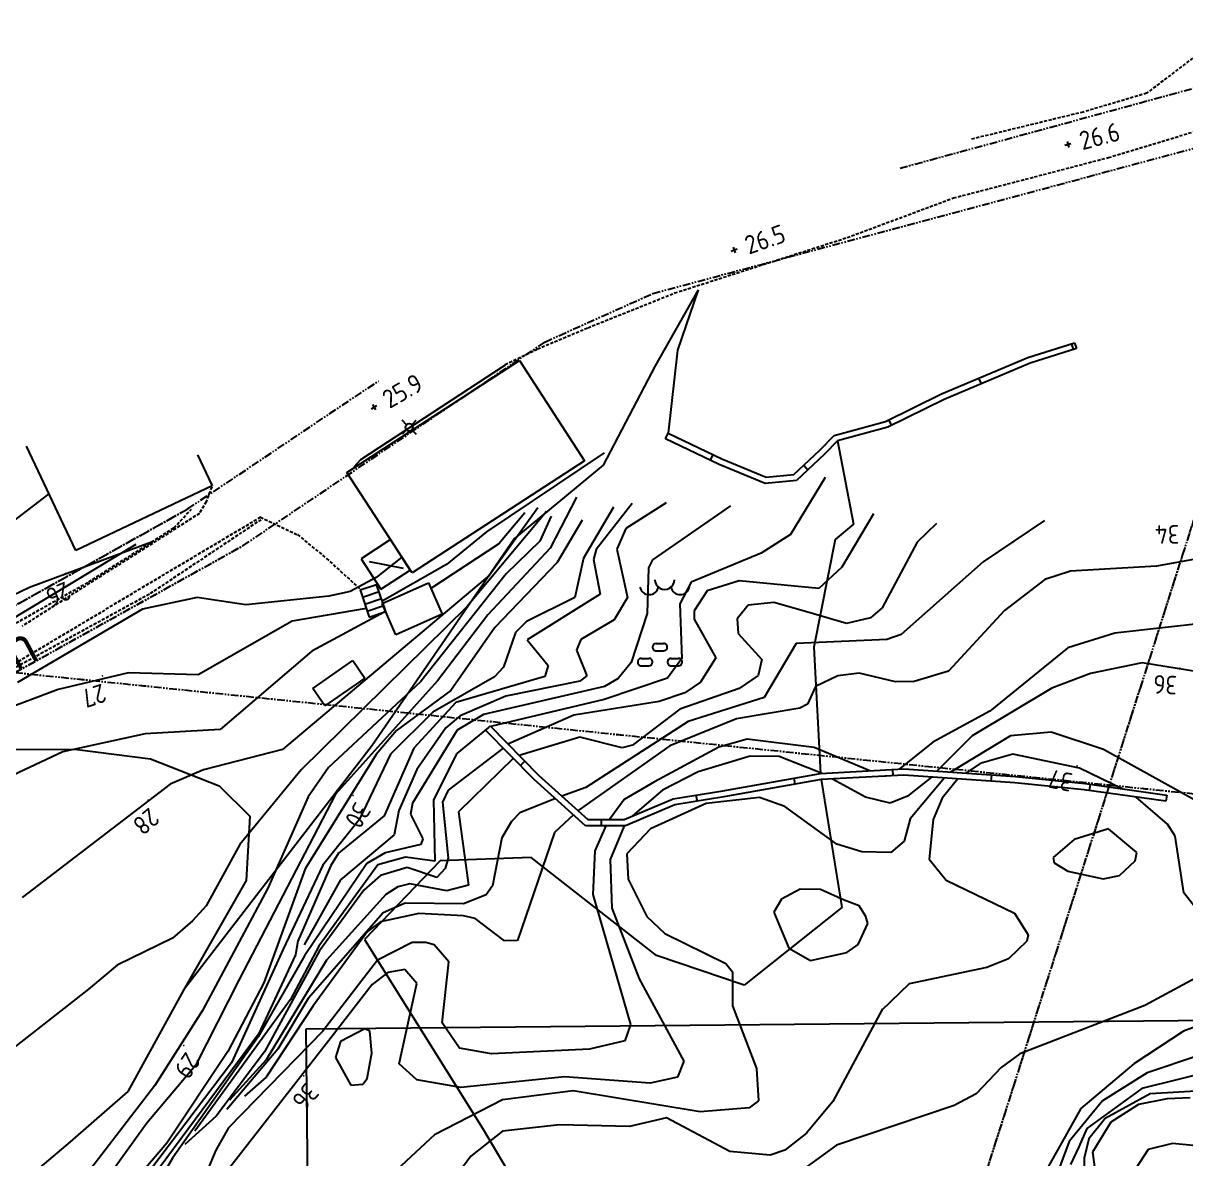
# Model space of a CAD drawing. Header units: metres. Extents: x 139929 to 142176, y 6401995 to 6404420.
# Drawn here: x 140176 to 140269.7, y 6402410.7 to 6402502.2 of the extents above; entities that cross this region are included whole.
import ezdxf
from ezdxf.enums import TextEntityAlignment as Align

# ---------------------------------------------------------------- set-up
doc = ezdxf.new("R2010")
doc.units = ezdxf.units.M
doc.header["$LTSCALE"] = 0.5
for name, pattern in [('DASHED', [0.75, 0.5, -0.25]), ('DASHED2', [0.375, 0.25, -0.125]), ('PHANTOM', [2.5, 1.25, -0.25, 0.25, -0.25, 0.25, -0.25])]:
    doc.linetypes.add(name, pattern=pattern)
doc.layers.get('0').update_dxf_attribs({"color": 1})
for name, color, linetype in [('M-BEF-BELYSNINGSSTOLPE', 4, 'Continuous'), ('M-BEF-BYGGNAD', 3, 'Continuous'), ('M-BEF-MARKLINJE', 4, 'Continuous'), ('M-BEF-MUR', 4, 'Continuous'), ('M-BEF-NIVÅ', 4, 'Continuous'), ('M-BEF-NIVÅKURVA-PRIMÄR-0.5M', 12, 'Continuous'), ('M-BEF-NIVÅKURVA-PRIMÄR-1.0M', 12, 'Continuous'), ('M-BEF-STAKET', 4, 'STAKET'), ('M-BEF-TRAPPA', 4, 'Continuous'), ('M-BEF-VÄGKANT', 1, 'DASHED'), ('M-BEF-VÄGKANTSTÖD', 1, 'Continuous'), ('M-GATUNAMN', 3, 'Continuous'), ('M-GR-FASTIGHETSGRÄNS', 3, 'PHANTOM'), ('M-GR-RÄTTIGHETSGRÄNS', 3, 'DASHED')]:
    doc.layers.add(name, color=color, linetype=linetype)
doc.styles.add('ISO', font='iso.shx', dxfattribs={"height": 2.5})
doc.linetypes.add('STAKET', pattern='A,7,[134,morastr.shx,S=0.8,R=0,X=0,Y=0],0.6,[134,morastr.shx,S=0.8,R=0,X=0,Y=0],1', length=8.6)
picture_1 = doc.add_image_def('image1.png', size_in_pixel=(962, 792))

# ---------------------------------------------------------------- blocks, each defined once
blk = doc.blocks.new('PRI_L_BELYS')
for points in [[(-0.212, 0.212, 0), (-0.566, 0.566, 0)], [(0.212, 0.212, 0), (0.566, 0.566, 0)], [(-0.212, -0.212, 0), (-0.566, -0.566, 0)], [(0.212, -0.212, 0), (0.566, -0.566, 0)]]:
    blk.add_polyline3d(points)
blk.add_circle((0, 0), 0.3)
blk = doc.blocks.new('PRI_M_BERG')
for centre, radius, start, end in [((-1.252, 0.43), 0.765, 192.29023, 347.70977), ((0, 0.867), 0.784, 179.99999, 0.00001), ((1.252, 0.43), 0.765, 192.29023, 347.70977)]:
    blk.add_arc(centre, radius, start, end)
blk = doc.blocks.new('PRI_M_LÖVSKOG')
for p, q in [((-0.295, 1.2), (0.295, 1.2)), ((-0.295, 0.6), (0.295, 0.6)), ((-1.495, 0), (-0.905, 0)), ((-1.495, -0.6), (-0.905, -0.6)), ((0.905, 0), (1.495, 0)), ((0.905, -0.6), (1.495, -0.6))]:
    blk.add_line(p, q)
for centre, start, end in [((-0.295, 0.9), 90.00001, 179.99999), ((0.295, 0.9), 0, 90.00001), ((-0.295, 0.9), 179.99999, 270.00003), ((0.295, 0.9), 270.00003, 0.00001), ((-1.495, -0.3), 90.00001, 179.99999), ((-1.495, -0.3), 179.99999, 270.00003), ((-0.905, -0.3), 0, 90.00001), ((-0.905, -0.3), 270.00003, 0.00001), ((0.905, -0.3), 90.00001, 179.99999), ((0.905, -0.3), 179.99999, 270.00003), ((1.495, -0.3), 0, 90.00001), ((1.495, -0.3), 270.00003, 0.00001)]:
    blk.add_arc(centre, 0.3, start, end)
blk = doc.blocks.new('PRI_NIVÅ_HÖJDPUNKT_ISM')
at = {"color": 7}
for p, q in [((-0.25, 0), (0.25, 0)), ((0, 0.25), (0, -0.25))]:
    blk.add_line(p, q, dxfattribs=at)
blk = doc.blocks.new('PRI_NIVÅ_HÖJDPKT')
at = {"color": 0, "linetype": 'Continuous', "lineweight": -3}
blk.add_circle((183, 184), 0.0005, dxfattribs=at)

msp = doc.modelspace()

# ---------------------------------------------------------------- linework, layer by layer
at = {"layer": 'M-BEF-BYGGNAD'}
for p, q in [((140202.064, 6402466.023), (140215.985, 6402475.046)), ((140215.985, 6402475.046), (140221.237, 6402466.943)), ((140180.2, 6402459.727), (140176.22, 6402468.125)), ((140190.008, 6402467.429), (140191.189, 6402464.937)), ((140221.237, 6402466.943), (140207.316, 6402457.921)), ((140221.237, 6402466.943), (140207.316, 6402457.921)), ((140207.316, 6402457.921), (140202.064, 6402466.023)), ((140207.316, 6402457.921), (140202.064, 6402466.023)), ((140191.189, 6402464.937), (140180.2, 6402459.727)), ((140191.189, 6402464.937), (140180.2, 6402459.727)), ((140180.2, 6402459.727), (140178.73, 6402462.828)), ((140205.583, 6402460.595), (140203.201, 6402459.051)), ((140207.173, 6402458.142), (140205.583, 6402460.595)), ((140203.201, 6402459.051), (140204.791, 6402456.598)), ((140203.849, 6402458.826), (140206.595, 6402458.285)), ((140204.791, 6402456.598), (140207.173, 6402458.142)), ((140204.905, 6402455.442), (140208.637, 6402457.102)), ((140204.905, 6402455.442), (140208.637, 6402457.102)), ((140208.637, 6402457.102), (140209.754, 6402454.591)), ((140208.637, 6402457.102), (140209.754, 6402454.591)), ((140206.022, 6402452.931), (140204.905, 6402455.442)), ((140206.022, 6402452.931), (140204.905, 6402455.442)), ((140209.754, 6402454.591), (140206.022, 6402452.931)), ((140209.754, 6402454.591), (140206.022, 6402452.931)), ((140199.315, 6402448.603), (140202.529, 6402450.836)), ((140202.529, 6402450.836), (140203.509, 6402449.426)), ((140203.509, 6402449.426), (140200.295, 6402447.194)), ((140200.295, 6402447.194), (140199.315, 6402448.603))]:
    msp.add_line(p, q, dxfattribs=at)
at = {"layer": 'M-BEF-MARKLINJE', "lineweight": -3}
for p, q in [((140230.382, 6402480.734), (140226.921, 6402474.619)), ((140230.382, 6402480.734), (140228.724, 6402475.87)), ((140228.724, 6402475.87), (140227.979, 6402469.18)), ((140226.921, 6402474.619), (140222.72, 6402466.597)), ((140241.632, 6402468.559), (140242.928, 6402461.841)), ((140222.72, 6402466.597), (140215.576, 6402460.694)), ((140242.928, 6402461.841), (140241.441, 6402460.612)), ((140215.576, 6402460.694), (140209.114, 6402451.245)), ((140241.441, 6402460.612), (140239.714, 6402451.919)), ((140239.714, 6402451.919), (140240.256, 6402441.739)), ((140209.114, 6402451.245), (140204.102, 6402443.992)), ((140174.782, 6402443.698), (140180.297, 6402443.66)), ((140180.297, 6402443.66), (140186.209, 6402442.906)), ((140204.102, 6402443.992), (140188.893, 6402424.253)), ((140186.209, 6402442.906), (140191.771, 6402440.748)), ((140191.771, 6402440.748), (140194.222, 6402438.29)), ((140240.313, 6402441.242), (140241.972, 6402430.942)), ((140194.222, 6402438.29), (140193.95, 6402433.113)), ((140216.927, 6402434.962), (140209.587, 6402434.681)), ((140227.035, 6402427.066), (140216.927, 6402434.962)), ((140209.587, 6402434.681), (140203.485, 6402428.347)), ((140193.95, 6402433.113), (140188.893, 6402424.253)), ((140241.972, 6402430.942), (140234.109, 6402424.665)), ((140203.485, 6402428.347), (140213, 6402413.142)), ((140234.109, 6402424.665), (140227.035, 6402427.066)), ((140188.893, 6402424.253), (140184.384, 6402416.095)), ((140184.384, 6402416.095), (140179.741, 6402412.029)), ((140213, 6402413.142), (140218.445, 6402403.963)), ((140179.741, 6402412.029), (140175.547, 6402408.484))]:
    msp.add_line(p, q, dxfattribs=at)
at = {"layer": 'M-BEF-MARKLINJE'}
for p, q in [((140222.72, 6402466.597, 28.943), (140215.576, 6402460.694, 27.925)), ((140242.928, 6402461.841, 33.503), (140241.441, 6402460.612, 33.943)), ((140215.576, 6402460.694, 27.925), (140209.114, 6402451.245, 28.388)), ((140241.441, 6402460.612, 33.943), (140239.714, 6402451.919, 34.498)), ((140239.714, 6402451.919, 34.498), (140240.256, 6402441.739, 37.158)), ((140209.114, 6402451.245, 28.388), (140204.102, 6402443.992, 29.075)), ((140174.782, 6402443.698, 27.404), (140180.297, 6402443.66, 27.599)), ((140180.297, 6402443.66, 27.599), (140186.209, 6402442.906, 27.748)), ((140204.102, 6402443.992, 29.075), (140188.893, 6402424.253, 28.417)), ((140186.209, 6402442.906, 27.748), (140191.771, 6402440.748, 28.074)), ((140191.771, 6402440.748, 28.074), (140194.222, 6402438.29, 28.131)), ((140240.313, 6402441.242, 37.158), (140241.972, 6402430.942, 37.319)), ((140194.222, 6402438.29, 28.131), (140193.95, 6402433.113, 28.268)), ((140216.927, 6402434.962, 34.698), (140209.587, 6402434.681, 34.184)), ((140227.035, 6402427.066, 36.97), (140216.927, 6402434.962, 34.698)), ((140209.587, 6402434.681, 34.184), (140203.485, 6402428.347, 35.368)), ((140193.95, 6402433.113, 28.268), (140188.893, 6402424.253, 28.417)), ((140241.972, 6402430.942, 37.319), (140234.109, 6402424.665, 37.507)), ((140203.485, 6402428.347, 35.368), (140213, 6402413.142, 36.947)), ((140234.109, 6402424.665, 37.507), (140227.035, 6402427.066, 36.97)), ((140188.893, 6402424.253, 28.417), (140184.384, 6402416.095, 28.531)), ((140184.384, 6402416.095, 28.531), (140179.741, 6402412.029, 28.612)), ((140213, 6402413.142, 36.947), (140218.445, 6402403.963, 38.388)), ((140179.741, 6402412.029, 28.612), (140175.547, 6402408.484, 28.846))]:
    msp.add_line(p, q, dxfattribs=at)
at = {"layer": 'M-BEF-MUR', "lineweight": -3}
for p, q in [((140256.986, 6402475.289), (140260.756, 6402476.473)), ((140260.906, 6402475.997), (140257.158, 6402474.819)), ((140260.502, 6402476.394), (140260.652, 6402475.917)), ((140260.756, 6402476.473), (140260.906, 6402475.997)), ((140250.027, 6402472.348), (140256.986, 6402475.289)), ((140257.158, 6402474.819), (140250.235, 6402471.893)), ((140253.012, 6402473.61), (140253.206, 6402473.149)), ((140245.509, 6402470.132), (140250.027, 6402472.348)), ((140250.235, 6402471.893), (140245.686, 6402469.662)), ((140241.367, 6402469.005), (140245.509, 6402470.132)), ((140245.686, 6402469.662), (140241.632, 6402468.559)), ((140245.754, 6402470.251), (140245.974, 6402469.803)), ((140227.763, 6402468.729), (140227.979, 6402469.18)), ((140232.086, 6402466.653), (140227.763, 6402468.729)), ((140227.979, 6402469.18), (140232.289, 6402467.11)), ((140240.216, 6402467.806), (140241.367, 6402469.005)), ((140241.632, 6402468.559), (140240.566, 6402467.449)), ((140238.096, 6402465.852), (140240.216, 6402467.806)), ((140231.585, 6402467.448), (140231.368, 6402466.997)), ((140235.8, 6402465.126), (140232.086, 6402466.653)), ((140232.289, 6402467.11), (140235.875, 6402465.635)), ((140240.566, 6402467.449), (140238.312, 6402465.371)), ((140238.912, 6402466.605), (140239.251, 6402466.236)), ((140235.875, 6402465.635), (140238.096, 6402465.852)), ((140238.312, 6402465.371), (140235.8, 6402465.126)), ((140213.251, 6402445.224), (140213.607, 6402445.574)), ((140217.162, 6402441.252), (140213.251, 6402445.224)), ((140213.607, 6402445.574), (140217.508, 6402441.613)), ((140216.414, 6402442.724), (140216.058, 6402442.373)), ((140217.508, 6402441.613), (140221.504, 6402438.028)), ((140232.389, 6402440.349), (140240.256, 6402441.739)), ((140238.101, 6402441.358), (140238.188, 6402440.866)), ((140240.256, 6402441.739), (140246.974, 6402442.1)), ((140246.971, 6402441.599), (140240.313, 6402441.242)), ((140246.058, 6402442.051), (140246.085, 6402441.551)), ((140255.939, 6402440.987), (140246.971, 6402441.599)), ((140246.974, 6402442.1), (140255.981, 6402441.485)), ((140254.041, 6402441.617), (140254.007, 6402441.119)), ((140255.981, 6402441.485), (140261.597, 6402440.928)), ((140221.313, 6402437.528), (140217.162, 6402441.252)), ((140228.364, 6402439.682), (140232.389, 6402440.349)), ((140240.313, 6402441.242), (140232.473, 6402439.856)), ((140261.537, 6402440.431), (140255.939, 6402440.987)), ((140268.119, 6402439.503), (140261.537, 6402440.431)), ((140261.597, 6402440.928), (140268.189, 6402439.998)), ((140262.005, 6402440.871), (140261.935, 6402440.375)), ((140224.421, 6402438.029), (140228.364, 6402439.682)), ((140232.473, 6402439.856), (140228.503, 6402439.199)), ((140230.218, 6402439.989), (140230.3, 6402439.497)), ((140268.189, 6402439.998), (140268.119, 6402439.503)), ((140228.503, 6402439.199), (140224.521, 6402437.529)), ((140224.521, 6402437.529), (140221.313, 6402437.528)), ((140221.504, 6402438.028), (140224.421, 6402438.029)), ((140222.576, 6402438.028), (140222.576, 6402437.528))]:
    msp.add_line(p, q, dxfattribs=at)
at = {"layer": 'M-BEF-MUR'}
for p, q in [((140213.251, 6402445.224), (140213.607, 6402445.574)), ((140217.162, 6402441.252), (140213.251, 6402445.224)), ((140213.607, 6402445.574), (140217.508, 6402441.613)), ((140216.414, 6402442.724), (140216.058, 6402442.373)), ((140217.508, 6402441.613), (140221.504, 6402438.028)), ((140232.389, 6402440.349), (140240.256, 6402441.739)), ((140238.101, 6402441.358), (140238.188, 6402440.866)), ((140240.256, 6402441.739), (140246.974, 6402442.1)), ((140246.971, 6402441.599), (140240.313, 6402441.242)), ((140246.058, 6402442.051), (140246.085, 6402441.551)), ((140255.939, 6402440.987), (140246.971, 6402441.599)), ((140246.974, 6402442.1), (140255.981, 6402441.485)), ((140254.041, 6402441.617), (140254.007, 6402441.119)), ((140255.981, 6402441.485), (140261.597, 6402440.928)), ((140221.313, 6402437.528), (140217.162, 6402441.252)), ((140228.364, 6402439.682), (140232.389, 6402440.349)), ((140240.313, 6402441.242), (140232.473, 6402439.856)), ((140261.537, 6402440.431), (140255.939, 6402440.987)), ((140268.119, 6402439.503), (140261.537, 6402440.431)), ((140261.597, 6402440.928), (140268.189, 6402439.998)), ((140262.005, 6402440.871), (140261.935, 6402440.375)), ((140224.421, 6402438.029), (140228.364, 6402439.682)), ((140232.473, 6402439.856), (140228.503, 6402439.199)), ((140230.218, 6402439.989), (140230.3, 6402439.497)), ((140268.189, 6402439.998), (140268.119, 6402439.503)), ((140228.503, 6402439.199), (140224.521, 6402437.529)), ((140224.521, 6402437.529), (140221.313, 6402437.528)), ((140221.504, 6402438.028), (140224.421, 6402438.029)), ((140222.576, 6402438.028), (140222.576, 6402437.528))]:
    msp.add_line(p, q, dxfattribs=at)
at = {"layer": 'M-BEF-NIVÅKURVA-PRIMÄR-0.5M', "linetype": 'Continuous', "lineweight": -3}
for p, q in [((140240.648, 6402465.596, 32.5), (140237.83, 6402461, 32.5)), ((140178.035, 6402464.295, 25.5), (140171.212, 6402459.107, 25.5)), ((140220.578, 6402464.025, 29.5), (140218.45, 6402459.905, 29.5)), ((140218.171, 6402462.877, 28.5), (140211.729, 6402455.172, 28.5)), ((140223.561, 6402463.207, 30.5), (140221.141, 6402459.099, 30.5)), ((140227.812, 6402463.571, 31.5), (140224.57, 6402461.488, 31.5)), ((140216.409, 6402462.768, 27.5), (140214.303, 6402460.267, 27.5)), ((140249.623, 6402461.903, 33.5), (140248.059, 6402460.381, 33.5)), ((140224.57, 6402461.488, 31.5), (140223.845, 6402459.822, 31.5)), ((140237.83, 6402461, 32.5), (140235.466, 6402459.515, 32.5)), ((140214.303, 6402460.267, 27.5), (140208.838, 6402456.65, 27.5)), ((140248.059, 6402460.381, 33.5), (140245.226, 6402455.103, 33.5)), ((140206.5, 6402459.179, 26.5), (140204.419, 6402457.537, 26.5)), ((140218.45, 6402459.905, 29.5), (140213.422, 6402454.542, 29.5)), ((140221.141, 6402459.099, 30.5), (140220.454, 6402455.939, 30.5)), ((140223.845, 6402459.822, 31.5), (140224.7, 6402455.916, 31.5)), ((140235.466, 6402459.515, 32.5), (140229.82, 6402457.166, 32.5)), ((140270.94, 6402459.113, 34.5), (140267.356, 6402458.446, 34.5)), ((140267.356, 6402458.446, 34.5), (140260.414, 6402458.057, 34.5)), ((140204.419, 6402457.537, 26.5), (140202.314, 6402456.424, 26.5)), ((140258.346, 6402457.377, 34.5), (140255.096, 6402454.885, 34.5)), ((140260.414, 6402458.057, 34.5), (140258.346, 6402457.377, 34.5)), ((140202.314, 6402456.424, 26.5), (140200.601, 6402456.031, 26.5)), ((140229.82, 6402457.166, 32.5), (140228.916, 6402455.426, 32.5)), ((140189.977, 6402455.929, 26.5), (140185.568, 6402454.995, 26.5)), ((140193.922, 6402455.346, 26.5), (140189.977, 6402455.929, 26.5)), ((140200.601, 6402456.031, 26.5), (140193.922, 6402455.346, 26.5)), ((140220.454, 6402455.939, 30.5), (140216.553, 6402453.991, 30.5)), ((140224.7, 6402455.916, 31.5), (140223.629, 6402454.139, 31.5)), ((140228.916, 6402455.426, 32.5), (140229.088, 6402451.008, 32.5)), ((140236.485, 6402455.534, 33.5), (140234.436, 6402455.302, 33.5)), ((140239.244, 6402454.737, 33.5), (140236.485, 6402455.534, 33.5)), ((140185.568, 6402454.995, 26.5), (140175.5, 6402449.078, 26.5)), ((140211.729, 6402455.172, 28.5), (140198.387, 6402442.035, 28.5)), ((140205.117, 6402454.763, 27.5), (140199.234, 6402451.602, 27.5)), ((140213.422, 6402454.542, 29.5), (140209.368, 6402449.212, 29.5)), ((140234.436, 6402455.302, 33.5), (140233.546, 6402454.202, 33.5)), ((140242.364, 6402453.838, 33.5), (140239.244, 6402454.737, 33.5)), ((140245.226, 6402455.103, 33.5), (140244.283, 6402454.278, 33.5)), ((140255.096, 6402454.885, 34.5), (140250.586, 6402450.001, 34.5)), ((140216.553, 6402453.991, 30.5), (140215.673, 6402453.109, 30.5)), ((140223.629, 6402454.139, 31.5), (140220.921, 6402452.555, 31.5)), ((140233.546, 6402454.202, 33.5), (140233.619, 6402453.017, 33.5)), ((140244.283, 6402454.278, 33.5), (140242.364, 6402453.838, 33.5)), ((140272.431, 6402454.005, 35.5), (140263.994, 6402453.058, 35.5)), ((140215.673, 6402453.109, 30.5), (140214.701, 6402450.311, 30.5)), ((140220.921, 6402452.555, 31.5), (140220.586, 6402451.675, 31.5)), ((140233.619, 6402453.017, 33.5), (140235.532, 6402450.939, 33.5)), ((140263.994, 6402453.058, 35.5), (140260.212, 6402451.869, 35.5)), ((140199.234, 6402451.602, 27.5), (140191.839, 6402445.288, 27.5)), ((140220.586, 6402451.675, 31.5), (140221.409, 6402449.606, 31.5)), ((140260.212, 6402451.869, 35.5), (140253.909, 6402446.759, 35.5)), ((140229.088, 6402451.008, 32.5), (140227.929, 6402449.421, 32.5)), ((140235.532, 6402450.939, 33.5), (140235.24, 6402449.631, 33.5)), ((140214.701, 6402450.311, 30.5), (140213.955, 6402449.524, 30.5)), ((140243.37, 6402449.814, 34.5), (140241.647, 6402449.619, 34.5)), ((140246.319, 6402449.116, 34.5), (140243.37, 6402449.814, 34.5)), ((140250.586, 6402450.001, 34.5), (140247.824, 6402449.162, 34.5)), ((140209.368, 6402449.212, 29.5), (140201.147, 6402440.075, 29.5)), ((140213.955, 6402449.524, 30.5), (140208.999, 6402446.689, 30.5)), ((140220.858, 6402449.173, 31.5), (140214.891, 6402447.96, 31.5)), ((140221.409, 6402449.606, 31.5), (140220.858, 6402449.173, 31.5)), ((140227.929, 6402449.421, 32.5), (140222.801, 6402447.716, 32.5)), ((140235.24, 6402449.631, 33.5), (140233.687, 6402448.583, 33.5)), ((140241.647, 6402449.619, 34.5), (140239.864, 6402448.759, 34.5)), ((140247.824, 6402449.162, 34.5), (140246.319, 6402449.116, 34.5)), ((140214.891, 6402447.96, 31.5), (140211.199, 6402446.398, 31.5)), ((140233.687, 6402448.583, 33.5), (140228.918, 6402446.935, 33.5)), ((140239.864, 6402448.759, 34.5), (140239.203, 6402447.339, 34.5)), ((140222.801, 6402447.716, 32.5), (140213.645, 6402445.536, 32.5)), ((140228.918, 6402446.935, 33.5), (140225.095, 6402444.026, 33.5)), ((140238.595, 6402447.007, 34.5), (140233.482, 6402446.136, 34.5)), ((140239.203, 6402447.339, 34.5), (140238.595, 6402447.007, 34.5)), ((140208.999, 6402446.689, 30.5), (140205.592, 6402443.298, 30.5)), ((140211.199, 6402446.398, 31.5), (140210.039, 6402445.43, 31.5)), ((140233.482, 6402446.136, 34.5), (140228.1, 6402443.956, 34.5)), ((140253.909, 6402446.759, 35.5), (140249.332, 6402444.266, 35.5)), ((140191.839, 6402445.288, 27.5), (140185.796, 6402444.947, 27.5)), ((140210.039, 6402445.43, 31.5), (140207.712, 6402442.063, 31.5)), ((140213.489, 6402445.458, 32.5), (140210.921, 6402443.355, 32.5)), ((140258.868, 6402445.076, 36.5), (140255.571, 6402444.764, 36.5)), ((140263.072, 6402443.678, 36.5), (140258.868, 6402445.076, 36.5)), ((140185.796, 6402444.947, 27.5), (140179.142, 6402443.492, 27.5)), ((140220.837, 6402444.657, 33.5), (140215.961, 6402443.184, 33.5)), ((140224.27, 6402443.805, 33.5), (140220.837, 6402444.657, 33.5)), ((140234.351, 6402444.505, 35.5), (140232.071, 6402443.866, 35.5)), ((140239.737, 6402443.842, 35.5), (140234.351, 6402444.505, 35.5)), ((140249.332, 6402444.266, 35.5), (140246.602, 6402442.08, 35.5)), ((140255.571, 6402444.764, 36.5), (140250.745, 6402441.842, 36.5)), ((140179.142, 6402443.492, 27.5), (140163.21, 6402436.005, 27.5)), ((140205.592, 6402443.298, 30.5), (140203.045, 6402438.012, 30.5)), ((140210.921, 6402443.355, 32.5), (140209.037, 6402439.622, 32.5)), ((140228.1, 6402443.956, 34.5), (140220.704, 6402438.746, 34.5)), ((140225.095, 6402444.026, 33.5), (140224.27, 6402443.805, 33.5)), ((140232.071, 6402443.866, 35.5), (140226.875, 6402441.068, 35.5)), ((140244.245, 6402441.953, 35.5), (140239.737, 6402443.842, 35.5)), ((140271.774, 6402438.869, 36.5), (140263.072, 6402443.678, 36.5)), ((140215.481, 6402442.959, 33.5), (140211.051, 6402438.644, 33.5)), ((140198.387, 6402442.035, 28.5), (140193.432, 6402436.012, 28.5)), ((140207.712, 6402442.063, 31.5), (140206.263, 6402438.752, 31.5)), ((140245.9, 6402441.542, 35.5), (140245.205, 6402441.504, 35.5)), ((140250.251, 6402441.375, 36.5), (140247.498, 6402438.083, 36.5)), ((140226.875, 6402441.068, 35.5), (140224.431, 6402439.631, 35.5)), ((140201.147, 6402440.075, 29.5), (140193.37, 6402425.117, 29.5)), ((140209.037, 6402439.622, 32.5), (140209.149, 6402434.662, 32.5)), ((140224.431, 6402439.631, 35.5), (140223.233, 6402438.028, 35.5)), ((140235.345, 6402439.79, 36.5), (140231.052, 6402439.315, 36.5)), ((140237.379, 6402439.066, 36.5), (140235.345, 6402439.79, 36.5)), ((140206.263, 6402438.752, 31.5), (140205.887, 6402436.798, 31.5)), ((140211.051, 6402438.644, 33.5), (140211.874, 6402432.736, 33.5)), ((140231.052, 6402439.315, 36.5), (140226.546, 6402437.276, 36.5)), ((140241.581, 6402436.039, 36.5), (140237.379, 6402439.066, 36.5)), ((140203.045, 6402438.012, 30.5), (140200.123, 6402434.344, 30.5)), ((140220.335, 6402438.405, 34.5), (140218.798, 6402436.977, 34.5)), ((140222.938, 6402437.528, 35.5), (140222.047, 6402435.499, 35.5)), ((140247.498, 6402438.083, 36.5), (140247.012, 6402436.283, 36.5)), ((140205.887, 6402436.798, 31.5), (140201.537, 6402433.152, 31.5)), ((140218.798, 6402436.977, 34.5), (140215.831, 6402428.264, 34.5)), ((140226.546, 6402437.276, 36.5), (140224.652, 6402435.258, 36.5)), ((140263.496, 6402437.28, 37.5), (140260.712, 6402436.423, 37.5)), ((140265.771, 6402435.363, 37.5), (140263.496, 6402437.28, 37.5)), ((140193.432, 6402436.012, 28.5), (140190.716, 6402431.07, 28.5)), ((140243.598, 6402435.42, 36.5), (140241.581, 6402436.039, 36.5)), ((140247.012, 6402436.283, 36.5), (140245.938, 6402435.362, 36.5)), ((140260.712, 6402436.423, 37.5), (140259.014, 6402434.956, 37.5)), ((140206.782, 6402434.984, 32.5), (140204.56, 6402434.377, 32.5)), ((140209.149, 6402434.662, 32.5), (140206.782, 6402434.984, 32.5)), ((140222.047, 6402435.499, 35.5), (140221.885, 6402431.971, 35.5)), ((140224.652, 6402435.258, 36.5), (140224.754, 6402433.209, 36.5)), ((140245.938, 6402435.362, 36.5), (140243.598, 6402435.42, 36.5)), ((140259.014, 6402434.956, 37.5), (140259.104, 6402434.533, 37.5)), ((140264.372, 6402433.498, 37.5), (140265.641, 6402434.705, 37.5)), ((140265.641, 6402434.705, 37.5), (140265.771, 6402435.363, 37.5)), ((140200.123, 6402434.344, 30.5), (140196.928, 6402427.558, 30.5)), ((140204.56, 6402434.377, 32.5), (140199.798, 6402427.811, 32.5)), ((140259.104, 6402434.533, 37.5), (140260.22, 6402433.863, 37.5)), ((140260.22, 6402433.863, 37.5), (140263.061, 6402433.239, 37.5)), ((140201.537, 6402433.152, 31.5), (140198.613, 6402427.925, 31.5)), ((140207.13, 6402432.847, 33.5), (140206.162, 6402432.601, 33.5)), ((140210.126, 6402432.287, 33.5), (140207.13, 6402432.847, 33.5)), ((140224.754, 6402433.209, 36.5), (140226.264, 6402430.204, 36.5)), ((140263.061, 6402433.239, 37.5), (140264.372, 6402433.498, 37.5)), ((140205.198, 6402431.979, 33.5), (140200.409, 6402426.695, 33.5)), ((140206.162, 6402432.601, 33.5), (140205.198, 6402431.979, 33.5)), ((140211.874, 6402432.736, 33.5), (140210.126, 6402432.287, 33.5)), ((140221.885, 6402431.971, 35.5), (140224.933, 6402421.506, 35.5)), ((140190.716, 6402431.07, 28.5), (140189.604, 6402429.856, 28.5)), ((140207.871, 6402430.446, 34.5), (140204.784, 6402429.762, 34.5)), ((140211.458, 6402430.263, 34.5), (140207.871, 6402430.446, 34.5)), ((140212.412, 6402430.047, 34.5), (140211.458, 6402430.263, 34.5)), ((140214.772, 6402428.233, 34.5), (140212.412, 6402430.047, 34.5)), ((140226.264, 6402430.204, 36.5), (140227.693, 6402428.845, 36.5)), ((140189.604, 6402429.856, 28.5), (140187.988, 6402428.468, 28.5)), ((140204.784, 6402429.762, 34.5), (140203.726, 6402428.984, 34.5)), ((140187.988, 6402428.468, 28.5), (140183.539, 6402426.293, 28.5)), ((140203.726, 6402428.984, 34.5), (140199.33, 6402423, 34.5)), ((140215.831, 6402428.264, 34.5), (140214.772, 6402428.233, 34.5)), ((140227.693, 6402428.845, 36.5), (140232.614, 6402426.408, 36.5)), ((140196.928, 6402427.558, 30.5), (140192.761, 6402418.398, 30.5)), ((140199.798, 6402427.811, 32.5), (140197.512, 6402423.499, 32.5)), ((140207.33, 6402428.097, 35.5), (140204.526, 6402426.675, 35.5)), ((140208.434, 6402428.106, 35.5), (140207.33, 6402428.097, 35.5)), ((140209.098, 6402427.918, 35.5), (140208.434, 6402428.106, 35.5)), ((140210.275, 6402426.556, 35.5), (140209.098, 6402427.918, 35.5)), ((140183.539, 6402426.293, 28.5), (140181.234, 6402424.333, 28.5)), ((140200.409, 6402426.695, 33.5), (140195.539, 6402418.652, 33.5)), ((140204.526, 6402426.675, 35.5), (140200.131, 6402420.969, 35.5)), ((140209.759, 6402421.616, 35.5), (140210.275, 6402426.556, 35.5)), ((140232.614, 6402426.408, 36.5), (140233.162, 6402425.731, 36.5)), ((140233.162, 6402425.731, 36.5), (140233.163, 6402422.991, 36.5)), ((140271.506, 6402425.771, 37.5), (140266.43, 6402423.02, 37.5)), ((140193.37, 6402425.117, 29.5), (140189.854, 6402418.187, 29.5)), ((140181.234, 6402424.333, 28.5), (140167.428, 6402413.569, 28.5)), ((140197.512, 6402423.499, 32.5), (140189.804, 6402412.881, 32.5)), ((140199.33, 6402423, 34.5), (140195.546, 6402417.243, 34.5)), ((140233.163, 6402422.991, 36.5), (140235.093, 6402417.949, 36.5)), ((140266.43, 6402423.02, 37.5), (140256.343, 6402419.123, 37.5)), ((140211.14, 6402419.584, 35.5), (140209.759, 6402421.616, 35.5)), ((140200.131, 6402420.969, 35.5), (140192.507, 6402413.159, 35.5)), ((140203.515, 6402421.154, 36.5), (140201.548, 6402420.118, 36.5)), ((140203.904, 6402420.96, 36.5), (140203.515, 6402421.154, 36.5)), ((140204.084, 6402419.174, 36.5), (140203.904, 6402420.96, 36.5)), ((140224.933, 6402421.506, 35.5), (140224.473, 6402420.169, 35.5)), ((140201.548, 6402420.118, 36.5), (140201.143, 6402418.845, 36.5)), ((140224.473, 6402420.169, 35.5), (140221.638, 6402419.493, 35.5)), ((140201.143, 6402418.845, 36.5), (140202.392, 6402416.596, 36.5)), ((140203.692, 6402417.128, 36.5), (140204.084, 6402419.174, 36.5)), ((140213.735, 6402419.128, 35.5), (140211.14, 6402419.584, 35.5)), ((140221.638, 6402419.493, 35.5), (140213.735, 6402419.128, 35.5)), ((140256.343, 6402419.123, 37.5), (140254.839, 6402418.018, 37.5)), ((140270.767, 6402419.008, 38.5), (140266.612, 6402417.585, 38.5)), ((140189.854, 6402418.187, 29.5), (140185.937, 6402413.542, 29.5)), ((140192.761, 6402418.398, 30.5), (140186.139, 6402409.664, 30.5)), ((140195.539, 6402418.652, 33.5), (140192.584, 6402415.399, 33.5)), ((140235.093, 6402417.949, 36.5), (140235.254, 6402415.346, 36.5)), ((140254.839, 6402418.018, 37.5), (140252.806, 6402415.916, 37.5)), ((140195.546, 6402417.243, 34.5), (140193.806, 6402415.715, 34.5)), ((140203.354, 6402416.687, 36.5), (140203.692, 6402417.128, 36.5)), ((140266.612, 6402417.585, 38.5), (140262.992, 6402415.35, 38.5)), ((140202.392, 6402416.596, 36.5), (140203.354, 6402416.687, 36.5)), ((140220.317, 6402416.133, 36.5), (140214.616, 6402415.413, 36.5)), ((140230.55, 6402414.442, 36.5), (140220.317, 6402416.133, 36.5)), ((140274.086, 6402416.314, 39.5), (140266.836, 6402415.893, 39.5)), ((140214.616, 6402415.413, 36.5), (140209.128, 6402412.586, 36.5)), ((140235.254, 6402415.346, 36.5), (140234.511, 6402414.764, 36.5)), ((140252.806, 6402415.916, 37.5), (140251.028, 6402414.959, 37.5)), ((140262.992, 6402415.35, 38.5), (140260.321, 6402412.063, 38.5)), ((140266.836, 6402415.893, 39.5), (140263.233, 6402413.916, 39.5)), ((140234.511, 6402414.764, 36.5), (140230.55, 6402414.442, 36.5)), ((140251.028, 6402414.959, 37.5), (140241.551, 6402411.76, 37.5)), ((140185.937, 6402413.542, 29.5), (140177.52, 6402401.911, 29.5)), ((140192.507, 6402413.159, 35.5), (140191.479, 6402411.368, 35.5)), ((140263.233, 6402413.916, 39.5), (140261.91, 6402412.268, 39.5)), ((140209.128, 6402412.586, 36.5), (140206.059, 6402409.751, 36.5)), ((140261.91, 6402412.268, 39.5), (140261.523, 6402410.714, 39.5)), ((140191.479, 6402411.368, 35.5), (140190.777, 6402409.638, 35.5)), ((140241.551, 6402411.76, 37.5), (140237.625, 6402408.911, 37.5)), ((140260.321, 6402412.063, 38.5), (140258.597, 6402407.518, 38.5)), ((140266.691, 6402411.402, 40.5), (140265.701, 6402409.891, 40.5)), ((140268.656, 6402411.905, 40.5), (140266.691, 6402411.402, 40.5)), ((140273.419, 6402411.408, 40.5), (140268.656, 6402411.905, 40.5)), ((140261.523, 6402410.714, 39.5), (140261.555, 6402406.302, 39.5))]:
    msp.add_line(p, q, dxfattribs=at)
at = {"layer": 'M-BEF-NIVÅKURVA-PRIMÄR-1.0M', "linetype": 'Continuous', "lineweight": -3}
for p, q in [((140222.815, 6402467.599, 27), (140213.317, 6402461.216, 27)), ((140217.452, 6402463.149, 28), (140213.574, 6402457.731, 28)), ((140225.078, 6402463.522, 31), (140222.155, 6402459.788, 31)), ((140233.009, 6402463.328, 32), (140226.721, 6402458.967, 32)), ((140218.548, 6402462.5, 29), (140217.629, 6402460.462, 29)), ((140221.047, 6402462.162, 30), (140219.017, 6402458.75, 30)), ((140244.527, 6402462.666, 33), (140241.973, 6402458.381, 33)), ((140258.33, 6402462.135, 34), (140253.377, 6402458.803, 34)), ((140213.317, 6402461.216, 27), (140210.107, 6402458.599, 27)), ((140186.31, 6402460.401, 26), (140176.453, 6402456.728, 26)), ((140217.629, 6402460.462, 29), (140214.906, 6402457.839, 29)), ((140222.155, 6402459.788, 31), (140221.96, 6402458.988, 31)), ((140210.107, 6402458.599, 27), (140204.909, 6402455.644, 27)), ((140219.017, 6402458.75, 30), (140214.004, 6402453.508, 30)), ((140221.96, 6402458.988, 31), (140222.502, 6402456.206, 31)), ((140226.375, 6402458.323, 32), (140226.27, 6402454.628, 32)), ((140226.721, 6402458.967, 32), (140226.375, 6402458.323, 32)), ((140241.973, 6402458.381, 33), (140240.119, 6402456.644, 33)), ((140253.377, 6402458.803, 34), (140246.774, 6402452.947, 34)), ((140213.574, 6402457.731, 28), (140196.862, 6402443.659, 28)), ((140214.906, 6402457.839, 29), (140208.008, 6402449.13, 29)), ((140233.703, 6402457.272, 33), (140231.109, 6402456.463, 33)), ((140240.119, 6402456.644, 33), (140233.703, 6402457.272, 33)), ((140176.453, 6402456.728, 26), (140172.55, 6402454.866, 26)), ((140231.109, 6402456.463, 33), (140230.062, 6402454.857, 33)), ((140222.502, 6402456.206, 31), (140216.592, 6402452.525, 31)), ((140203.62, 6402455.051, 27), (140197.642, 6402454.015, 27)), ((140226.27, 6402454.628, 32), (140224.995, 6402450.692, 32)), ((140230.062, 6402454.857, 33), (140230.063, 6402454.194, 33)), ((140197.642, 6402454.015, 27), (140190.059, 6402449.699, 27)), ((140214.004, 6402453.508, 30), (140210.435, 6402448.442, 30)), ((140230.063, 6402454.194, 33), (140231.822, 6402451.062, 33)), ((140216.592, 6402452.525, 31), (140218.305, 6402450.436, 31)), ((140245.599, 6402452.534, 34), (140238.31, 6402452.221, 34)), ((140246.774, 6402452.947, 34), (140245.599, 6402452.534, 34)), ((140238.31, 6402452.221, 34), (140235.708, 6402447.876, 34)), ((140224.995, 6402450.692, 32), (140223.939, 6402449.399, 32)), ((140231.822, 6402451.062, 33), (140230.594, 6402449.111, 33)), ((140266.211, 6402450.648, 36), (140262.048, 6402449.809, 36)), ((140271.853, 6402449.736, 36), (140266.211, 6402450.648, 36)), ((140184.46, 6402449.852, 27), (140178.767, 6402448.498, 27)), ((140190.059, 6402449.699, 27), (140184.46, 6402449.852, 27)), ((140218.305, 6402450.436, 31), (140218.037, 6402449.549, 31)), ((140262.048, 6402449.809, 36), (140258.908, 6402448.608, 36)), ((140208.008, 6402449.13, 29), (140200.591, 6402442.223, 29)), ((140218.037, 6402449.549, 31), (140210.842, 6402447.453, 31)), ((140223.939, 6402449.399, 32), (140222.831, 6402448.749, 32)), ((140230.594, 6402449.111, 33), (140229.315, 6402448.229, 33)), ((140178.767, 6402448.498, 27), (140167.615, 6402444.338, 27)), ((140210.435, 6402448.442, 30), (140206.072, 6402445.2, 30)), ((140222.831, 6402448.749, 32), (140213.078, 6402446.495, 32)), ((140229.315, 6402448.229, 33), (140227.246, 6402447.531, 33)), ((140235.708, 6402447.876, 34), (140229.577, 6402445.927, 34)), ((140258.908, 6402448.608, 36), (140252.499, 6402444.764, 36)), ((140210.842, 6402447.453, 31), (140207.467, 6402443.782, 31)), ((140227.246, 6402447.531, 33), (140220.359, 6402446.437, 33)), ((140213.078, 6402446.495, 32), (140210.944, 6402445.243, 32)), ((140220.359, 6402446.437, 33), (140215.051, 6402444.107, 33)), ((140206.072, 6402445.2, 30), (140204.436, 6402443.267, 30)), ((140210.944, 6402445.243, 32), (140207.348, 6402439.344, 32)), ((140229.577, 6402445.927, 34), (140221.325, 6402440.61, 34)), ((140252.499, 6402444.764, 36), (140249.652, 6402441.918, 36)), ((140196.862, 6402443.659, 28), (140190.504, 6402442.034, 28)), ((140204.436, 6402443.267, 30), (140198.697, 6402434.045, 30)), ((140207.467, 6402443.782, 31), (140205.066, 6402438.313, 31)), ((140214.666, 6402443.786, 33), (140210.242, 6402440.39, 33)), ((140234.589, 6402443.142, 36), (140230.401, 6402441.86, 36)), ((140236.918, 6402443.1, 36), (140234.589, 6402443.142, 36)), ((140255.771, 6402443.297, 37), (140253.13, 6402442.554, 37)), ((140261.143, 6402442.164, 37), (140255.771, 6402443.297, 37)), ((140200.591, 6402442.223, 29), (140198.943, 6402439.845, 29)), ((140240.391, 6402441.747, 36), (140236.918, 6402443.1, 36)), ((140253.13, 6402442.554, 37), (140251.992, 6402441.757, 37)), ((140190.504, 6402442.034, 28), (140187.815, 6402440.879, 28)), ((140230.401, 6402441.86, 36), (140227.528, 6402440.386, 36)), ((140243.899, 6402439.828, 36), (140241.224, 6402441.29, 36)), ((140249.206, 6402441.446, 36), (140247.286, 6402439.9, 36)), ((140251.338, 6402441.301, 37), (140250.082, 6402439.737, 37)), ((140264.602, 6402440.504, 37), (140261.143, 6402442.164, 37)), ((140187.815, 6402440.879, 28), (140175.88, 6402431.739, 28)), ((140210.242, 6402440.39, 33), (140209.774, 6402439.426, 33)), ((140221.325, 6402440.61, 34), (140219.41, 6402439.908, 34)), ((140227.528, 6402440.386, 36), (140225.101, 6402438.314, 36)), ((140198.943, 6402439.845, 29), (140195.681, 6402432.492, 29)), ((140209.774, 6402439.426, 33), (140210.222, 6402434.915, 33)), ((140218.879, 6402439.712, 34), (140216.006, 6402438.561, 34)), ((140245.882, 6402439.355, 36), (140243.899, 6402439.828, 36)), ((140247.286, 6402439.9, 36), (140245.882, 6402439.355, 36)), ((140250.082, 6402439.737, 37), (140249.357, 6402438.036, 37)), ((140268.24, 6402437.662, 37), (140265.721, 6402439.841, 37)), ((140207.348, 6402439.344, 32), (140207.192, 6402438.446, 32)), ((140216.006, 6402438.561, 34), (140215.351, 6402437.872, 34)), ((140205.066, 6402438.313, 31), (140201.381, 6402435.309, 31)), ((140207.192, 6402438.446, 32), (140208.192, 6402436.457, 32)), ((140215.351, 6402437.872, 34), (140214.547, 6402436.555, 34)), ((140224.432, 6402437.529, 36), (140223.29, 6402434.792, 36)), ((140249.357, 6402438.036, 37), (140249.026, 6402434.817, 37)), ((140268.855, 6402436.681, 37), (140268.24, 6402437.662, 37)), ((140269.552, 6402432.119, 37), (140268.855, 6402436.681, 37)), ((140208.024, 6402436.007, 32), (140205.144, 6402435.341, 32)), ((140208.192, 6402436.457, 32), (140208.024, 6402436.007, 32)), ((140214.547, 6402436.555, 34), (140213.796, 6402432.685, 34)), ((140201.381, 6402435.309, 31), (140200.777, 6402434.31, 31)), ((140205.144, 6402435.341, 32), (140203.681, 6402434.488, 32)), ((140210.222, 6402434.915, 33), (140209.976, 6402434.07, 33)), ((140223.29, 6402434.792, 36), (140223.426, 6402430.878, 36)), ((140249.026, 6402434.817, 37), (140250.385, 6402433.138, 37)), ((140198.697, 6402434.045, 30), (140195.354, 6402424.85, 30)), ((140200.777, 6402434.31, 31), (140198.092, 6402428.208, 31)), ((140203.681, 6402434.488, 32), (140198.648, 6402427.024, 32)), ((140206.922, 6402434.149, 33), (140204.769, 6402433.505, 33)), ((140209.304, 6402433.35, 33), (140206.922, 6402434.149, 33)), ((140209.976, 6402434.07, 33), (140209.304, 6402433.35, 33)), ((140204.769, 6402433.505, 33), (140203.427, 6402432.329, 33)), ((140250.385, 6402433.138, 37), (140255.905, 6402430.479, 37)), ((140195.681, 6402432.492, 29), (140190.425, 6402422.62, 29)), ((140203.427, 6402432.329, 33), (140199.852, 6402427.432, 33)), ((140213.307, 6402431.944, 34), (140211.478, 6402431.215, 34)), ((140213.796, 6402432.685, 34), (140213.307, 6402431.944, 34)), ((140238.629, 6402432.403, 37), (140237.104, 6402431.594, 37)), ((140240.258, 6402432.369, 37), (140238.629, 6402432.403, 37)), ((140242.166, 6402431.517, 37), (140240.258, 6402432.369, 37)), ((140270.721, 6402430.644, 37), (140269.552, 6402432.119, 37)), ((140206.765, 6402431.288, 34), (140204.999, 6402430.505, 34)), ((140211.478, 6402431.215, 34), (140206.765, 6402431.288, 34)), ((140237.104, 6402431.594, 37), (140236.501, 6402430.561, 37)), ((140243.371, 6402431.076, 37), (140242.166, 6402431.517, 37)), ((140243.906, 6402430.195, 37), (140243.371, 6402431.076, 37)), ((140204.999, 6402430.505, 34), (140198.931, 6402423.591, 34)), ((140223.426, 6402430.878, 36), (140225.624, 6402425.171, 36)), ((140236.501, 6402430.561, 37), (140237.709, 6402427.643, 37)), ((140244.069, 6402429.633, 37), (140243.906, 6402430.195, 37)), ((140255.905, 6402430.479, 37), (140257.006, 6402428.732, 37)), ((140243.299, 6402427.955, 37), (140244.069, 6402429.633, 37)), ((140198.092, 6402428.208, 31), (140197.924, 6402427.105, 31)), ((140256.905, 6402428.217, 37), (140255.431, 6402426.781, 37)), ((140257.006, 6402428.732, 37), (140256.905, 6402428.217, 37)), ((140199.852, 6402427.432, 33), (140195.407, 6402419.297, 33)), ((140237.709, 6402427.643, 37), (140239.466, 6402426.662, 37)), ((140239.466, 6402426.662, 37), (140242.381, 6402427.302, 37)), ((140242.381, 6402427.302, 37), (140243.299, 6402427.955, 37)), ((140198.648, 6402427.024, 32), (140194.898, 6402420.49, 32)), ((140197.924, 6402427.105, 31), (140194.936, 6402420.719, 31)), ((140255.431, 6402426.781, 37), (140253.683, 6402426.086, 37)), ((140205.355, 6402425.698, 36), (140204.103, 6402424.711, 36)), ((140206.741, 6402425.926, 36), (140205.355, 6402425.698, 36)), ((140207.691, 6402424.813, 36), (140206.741, 6402425.926, 36)), ((140253.683, 6402426.086, 37), (140247.401, 6402424.767, 37)), ((140195.354, 6402424.85, 30), (140192.468, 6402419.31, 30)), ((140204.103, 6402424.711, 36), (140200.792, 6402420.456, 36)), ((140206.283, 6402418.321, 36), (140207.691, 6402424.813, 36)), ((140225.624, 6402425.171, 36), (140229.224, 6402418.547, 36)), ((140247.401, 6402424.767, 37), (140245.142, 6402422.607, 37)), ((140198.931, 6402423.591, 34), (140196.503, 6402419.499, 34)), ((140190.425, 6402422.62, 29), (140186.563, 6402416.567, 29)), ((140245.25, 6402422.755, 37), (140241.257, 6402415.276, 37)), ((140273.222, 6402422.359, 38), (140269.548, 6402420.946, 38)), ((140194.936, 6402420.719, 31), (140185.532, 6402408.046, 31)), ((140269.548, 6402420.946, 38), (140265.523, 6402418.322, 38)), ((140194.898, 6402420.49, 32), (140187.994, 6402410.726, 32)), ((140200.792, 6402420.456, 36), (140192.437, 6402409.733, 36)), ((140192.468, 6402419.31, 30), (140187.552, 6402411.924, 30)), ((140195.407, 6402419.297, 33), (140191.521, 6402414.105, 33)), ((140196.503, 6402419.499, 34), (140192.369, 6402414.627, 34)), ((140277.209, 6402419.091, 39), (140266.172, 6402416.33, 39)), ((140207.707, 6402417.03, 36), (140206.283, 6402418.321, 36)), ((140229.224, 6402418.547, 36), (140228.739, 6402417.24, 36)), ((140265.523, 6402418.322, 38), (140261.248, 6402414.722, 38)), ((140211.24, 6402416.406, 36), (140207.707, 6402417.03, 36)), ((140219.62, 6402417.268, 36), (140211.24, 6402416.406, 36)), ((140226.517, 6402416.769, 36), (140219.62, 6402417.268, 36)), ((140228.739, 6402417.24, 36), (140226.517, 6402416.769, 36)), ((140186.563, 6402416.567, 29), (140176.037, 6402402.899, 29)), ((140266.172, 6402416.33, 39), (140261.744, 6402413.107, 39)), ((140241.257, 6402415.276, 37), (140239.135, 6402412.74, 37)), ((140265.904, 6402415.038, 40), (140263.677, 6402413.623, 40)), ((140268.223, 6402415.498, 40), (140265.904, 6402415.038, 40)), ((140270.083, 6402415.574, 40), (140268.223, 6402415.498, 40)), ((140191.521, 6402414.105, 33), (140188.991, 6402411.82, 33)), ((140261.248, 6402414.722, 38), (140258.013, 6402408.923, 38)), ((140219.201, 6402413.401, 37), (140214.604, 6402412.902, 37)), ((140224.853, 6402413.258, 37), (140219.201, 6402413.401, 37)), ((140227.83, 6402413.976, 37), (140224.853, 6402413.258, 37)), ((140232.939, 6402411.25, 37), (140227.83, 6402413.976, 37)), ((140263.677, 6402413.623, 40), (140262.189, 6402411.196, 40)), ((140214.604, 6402412.902, 37), (140212.062, 6402410.889, 37)), ((140239.135, 6402412.74, 37), (140237.372, 6402411.355, 37)), ((140261.744, 6402413.107, 39), (140261.094, 6402411.623, 39)), ((140187.552, 6402411.924, 30), (140181.863, 6402405.315, 30)), ((140237.372, 6402411.355, 37), (140236.209, 6402410.952, 37)), ((140261.094, 6402411.623, 39), (140260.414, 6402410.202, 39)), ((140187.994, 6402410.726, 32), (140186.055, 6402407.371, 32)), ((140212.062, 6402410.889, 37), (140210.06, 6402408.158, 37)), ((140236.209, 6402410.952, 37), (140232.939, 6402411.25, 37)), ((140262.189, 6402411.196, 40), (140262.861, 6402406.302, 40))]:
    msp.add_line(p, q, dxfattribs=at)
at = {"layer": 'M-BEF-STAKET', "color": 1, "linetype": 'STAKET', "lineweight": -3}
msp.add_line((140185.036, 6402460.202), (140174.607, 6402453.902), dxfattribs=at)
at = {"layer": 'M-BEF-STAKET', "lineweight": -3}
msp.add_line((140185.036, 6402460.202), (140174.607, 6402453.902), dxfattribs=at)
at = {"layer": 'M-BEF-TRAPPA', "color": 1, "linetype": 'Continuous', "lineweight": -3}
for p, q in [((140203.126, 6402456.535), (140204.463, 6402456.981)), ((140203.126, 6402456.535), (140203.857, 6402454.343)), ((140203.316, 6402455.966), (140204.653, 6402456.412)), ((140205.195, 6402454.79), (140204.463, 6402456.981)), ((140203.506, 6402455.397), (140204.844, 6402455.843)), ((140203.695, 6402454.828), (140205.033, 6402455.274)), ((140203.857, 6402454.343), (140205.195, 6402454.79))]:
    msp.add_line(p, q, dxfattribs=at)
at = {"layer": 'M-BEF-TRAPPA', "lineweight": -3}
for p, q in [((140203.126, 6402456.535), (140204.463, 6402456.981)), ((140203.126, 6402456.535), (140203.857, 6402454.343)), ((140203.316, 6402455.966), (140204.653, 6402456.412)), ((140205.195, 6402454.79), (140204.463, 6402456.981)), ((140203.506, 6402455.397), (140204.844, 6402455.843)), ((140203.695, 6402454.828), (140205.033, 6402455.274)), ((140203.857, 6402454.343), (140205.195, 6402454.79))]:
    msp.add_line(p, q, dxfattribs=at)
at = {"layer": 'M-BEF-VÄGKANT', "lineweight": -3}
for p, q in [((140272.065, 6402500.788), (140266.565, 6402496.595)), ((140266.565, 6402496.595), (140261.435, 6402495.077)), ((140261.435, 6402495.077), (140252.353, 6402492.868)), ((140263.487, 6402491.406), (140273.53, 6402494.451)), ((140250.988, 6402488.153), (140263.487, 6402491.406)), ((140242.406, 6402484.955), (140250.988, 6402488.153)), ((140228.5, 6402480.488), (140242.406, 6402484.955)), ((140221.508, 6402477.686), (140228.5, 6402480.488)), ((140217.436, 6402475.975), (140221.508, 6402477.686)), ((140214.824, 6402474.723), (140217.436, 6402475.975)), ((140191.159, 6402464.858), (140190.7, 6402463.655)), ((140190.7, 6402463.655), (140190.17, 6402462.707)), ((140195.089, 6402462.398), (140168.021, 6402446.271)), ((140190.17, 6402462.707), (140175.861, 6402453.613)), ((140195.089, 6402462.398), (140198.071, 6402461)), ((140198.071, 6402461), (140200.414, 6402459.082)), ((140200.414, 6402459.082), (140203.079, 6402456.66))]:
    msp.add_line(p, q, dxfattribs=at)
at = {"layer": 'M-BEF-VÄGKANT'}
for p, q in [((140188.114, 6402461.544), (140189.524, 6402463.053)), ((140195.132, 6402462.206), (140186.128, 6402456.197)), ((140181.24, 6402457.189), (140188.114, 6402461.544)), ((140173.436, 6402452.767), (140181.24, 6402457.189)), ((140186.128, 6402456.197), (140168.021, 6402446.271))]:
    msp.add_line(p, q, dxfattribs=at)
at = {"layer": 'M-BEF-VÄGKANTSTÖD', "lineweight": -3}
for p, q in [((140203.179, 6402467.063), (140214.855, 6402474.692)), ((140202.653, 6402466.472), (140203.179, 6402467.063))]:
    msp.add_line(p, q, dxfattribs=at)
at = {"layer": 'M-GR-FASTIGHETSGRÄNS'}
for p, q in [((140246.674, 6402490.551), (140289.598, 6402502.238)), ((140226.735, 6402480.447), (140292.331, 6402498.044)), ((140277.973, 6402486.126), (140239.174, 6402364.236)), ((140218.028, 6402476.531), (140226.735, 6402480.447)), ((140193.668, 6402460.102), (140218.028, 6402476.531)), ((140193.668, 6402460.102), (140218.028, 6402476.531)), ((140189.226, 6402463.071), (140204.603, 6402473.385)), ((140138.621, 6402434.787), (140189.226, 6402463.071)), ((140172.257, 6402453.587), (140189.226, 6402463.071)), ((140147.97, 6402434.676), (140193.668, 6402460.102)), ((140175.293, 6402449.879), (140193.668, 6402460.102)), ((140175.293, 6402449.879), (140309.119, 6402436.126)), ((140175.295, 6402449.878), (140309.117, 6402436.126))]:
    msp.add_line(p, q, dxfattribs=at)
at = {"layer": 'M-GR-RÄTTIGHETSGRÄNS', "color": 1, "linetype": 'DASHED2', "lineweight": -3}
msp.add_line((140277.973, 6402486.126), (140239.174, 6402364.236), dxfattribs=at)

# ---------------------------------------------------------------- block references
at = {"layer": 'M-BEF-BELYSNINGSSTOLPE', "lineweight": -3}
msp.add_blockref('PRI_L_BELYS', (140207.085, 6402469.655), dxfattribs=at)
at = {"layer": 'M-BEF-MARKLINJE'}
for name, p in [('PRI_M_BERG', (140227.692, 6402456.497, 31.998)), ('PRI_M_BERG', (140227.692, 6402456.497, 31.998)), ('PRI_M_LÖVSKOG', (140227.31, 6402451.023, 32.216)), ('PRI_M_LÖVSKOG', (140227.31, 6402451.023, 32.216))]:
    msp.add_blockref(name, p, dxfattribs=at)
at = {"layer": 'M-BEF-NIVÅ', "lineweight": -3}
for p, rotation in [((140260.22, 6402492.471), 15.1829999682979), ((140233.295, 6402483.951), 19.70999983131083), ((140204.253, 6402471.276), 30.31200046101765)]:
    msp.add_blockref('PRI_NIVÅ_HÖJDPUNKT_ISM', p, dxfattribs=dict(at, rotation=rotation))
at = {"layer": 'M-BEF-NIVÅKURVA-PRIMÄR-1.0M', "color": 1, "linetype": 'Continuous', "lineweight": -3, "xscale": 0.001, "yscale": 0.001, "zscale": 0.001}
for p in [(140179.19, 6402457.669, 26), (140269.07, 6402450.056, 36), (140182.172, 6402449.435, 27), (140260.772, 6402442.168, 37), (140185.854, 6402439.404, 28), (140202.391, 6402439.778, 30), (140188.716, 6402419.629, 29), (140198.419, 6402417.178, 36)]:
    msp.add_blockref('PRI_NIVÅ_HÖJDPKT', p, dxfattribs=at)

# ---------------------------------------------------------------- texts
at = {"layer": 'M-BEF-NIVÅ', "style": 'ISO'}
for s, rotation, p in [('26.6', 14.59274, (140261.188, 6402492.722)), ('26.5', 19.11945, (140234.239, 6402484.279)), ('25.9', 29.7209, (140205.122, 6402471.772))]:
    msp.add_text(s, height=1.5, rotation=rotation, dxfattribs=at).set_placement(p, align=Align.MIDDLE_LEFT)
at = {"layer": 'M-BEF-NIVÅKURVA-PRIMÄR-1.0M', "style": 'ISO'}
for s, rotation, p in [('34', 180.207, (140269.2, 6402462.227)), ('26', 203.35501, (140179.19, 6402457.669)), ('27', 198.54, (140182.172, 6402449.435)), ('36', 177.615, (140269.07, 6402450.056)), ('37', 168.732, (140260.772, 6402442.168)), ('30', 239.27402, (140202.391, 6402439.778)), ('28', 219.51, (140185.854, 6402439.404)), ('29', 236.35802, (140188.716, 6402419.629)), ('36', 230.112, (140198.419, 6402417.178))]:
    msp.add_text(s, height=1.5, rotation=rotation, dxfattribs=at).set_placement(p, align=Align.BOTTOM_LEFT)
at = {"layer": 'M-GATUNAMN', "lineweight": -3, "style": 'ISO'}
msp.add_text('Låssbyvägen', height=3.5, rotation=28.11603, dxfattribs=at).set_placement((140165.814, 6402446.791), align=Align.MIDDLE_CENTER)

# ---------------------------------------------------------------- pictures from other files: only their frames are drawn
at = {"layer": 'Defpoints'}
image = msp.add_image(picture_1, insert=(140201.298, 6402155.02), size_in_units=(323.275, 266.147), rotation=0.54152, dxfattribs=at)
image.dxf.flags = 7

doc.saveas('drawing.dxf')
